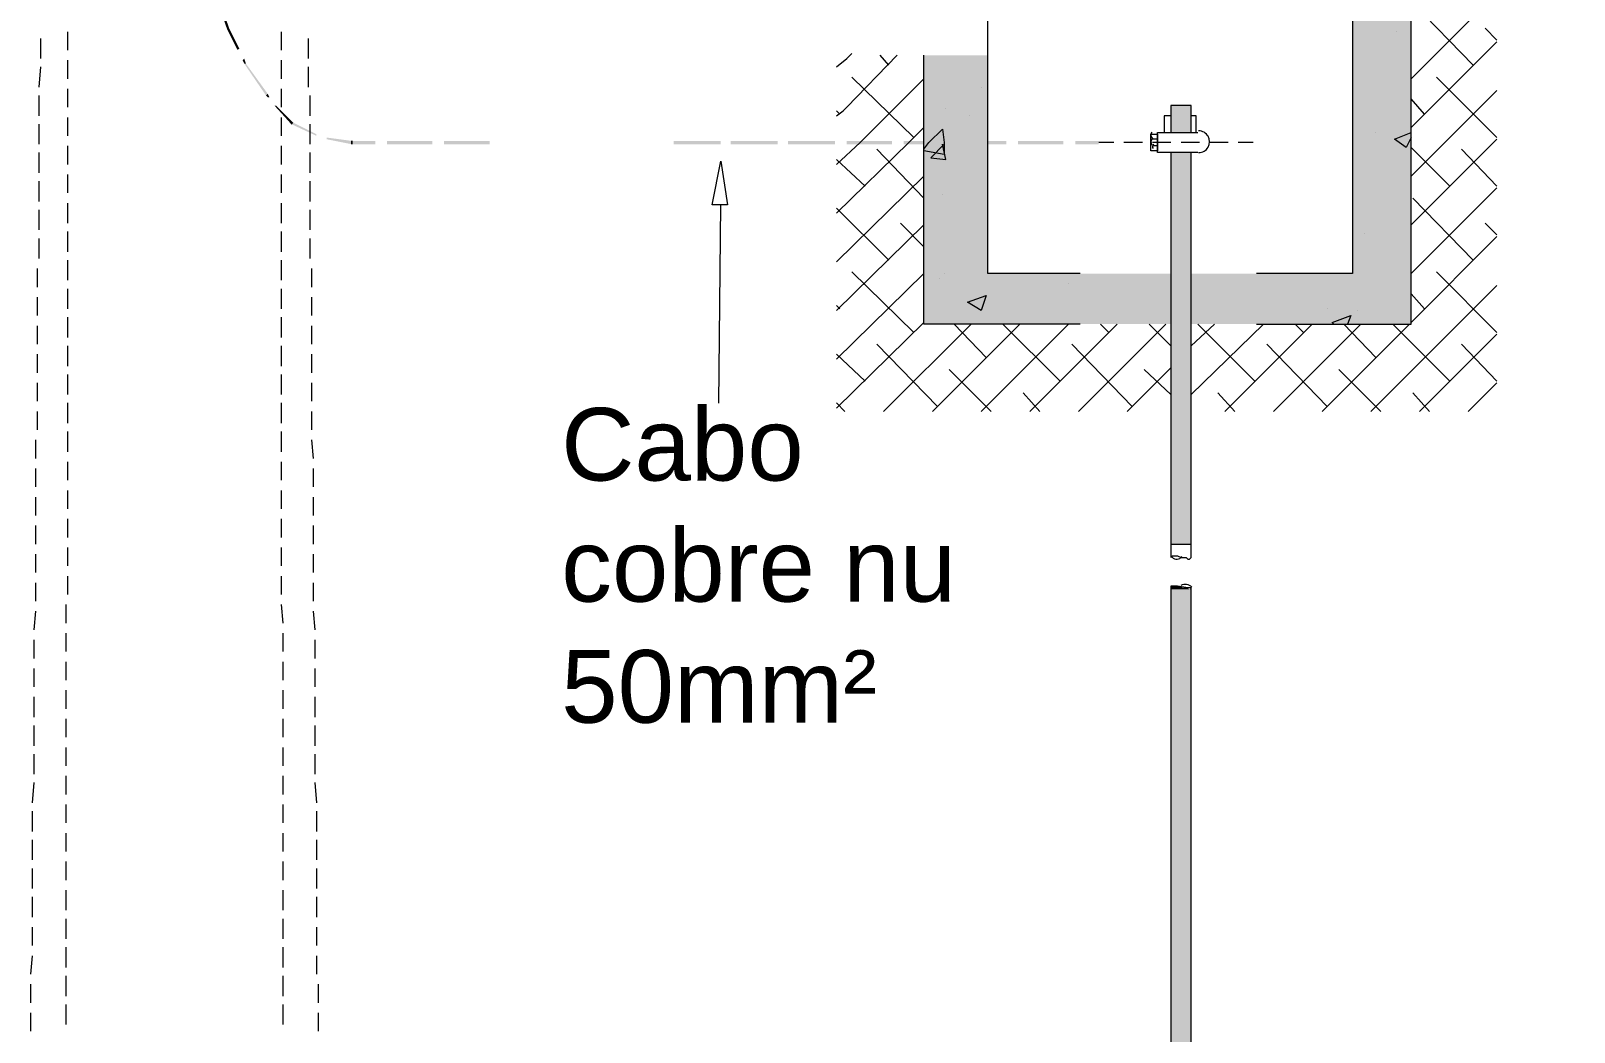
# Model space of a CAD drawing. Header units: millimetres. Extents: x 3949 to 6216, y -1987 to -943.
# Drawn here: x 5059.34 to 5104.19, y -1646.22 to -1617.12 of the extents above; entities that cross this region are included whole.
import ezdxf

# ---------------------------------------------------------------- set-up
doc = ezdxf.new("R2010")
doc.units = ezdxf.units.MM
doc.layers.add('PADRÃO DE ENTRADA', color=7, linetype='Continuous', lineweight=0)
doc.styles.add('ARIAL', font='arial.ttf')

msp = doc.modelspace()

# ---------------------------------------------------------------- linework, layer by layer
at = {"layer": 'PADRÃO DE ENTRADA', "color": 7, "lineweight": 5}
for points in [[(5089.833, -1624.177), (5087.148, -1624.177), (5087.148, -1614.511), (5086.172, -1614.511), (5086.172, -1613.778)], [(5094.959, -1625.642), (5099.451, -1625.642), (5099.451, -1613.778), (5098.767, -1613.778), (5098.767, -1614.511), (5097.742, -1614.511), (5097.742, -1624.177), (5094.959, -1624.177)], [(5099.012, -1617.147), (5099.012, -1617.147)], [(5089.833, -1625.642), (5085.293, -1625.642), (5085.293, -1617.831)], [(5086.953, -1618.758), (5086.953, -1618.758)], [(5085.928, -1619.393), (5085.928, -1619.393)], [(5086.611, -1619.588), (5086.611, -1619.588)], [(5085.293, -1620.564), (5085.439, -1620.369), (5085.83, -1619.979), (5085.879, -1620.369), (5085.879, -1620.711), (5085.293, -1620.613)], [(5098.426, -1620.076), (5098.426, -1620.076)], [(5099.451, -1620.223), (5099.304, -1620.516), (5098.963, -1620.272), (5099.451, -1620.076)], [(5085.879, -1620.418), (5085.488, -1620.809), (5085.928, -1620.857), (5085.83, -1620.418)], [(5090.81, -1620.369), (5090.37, -1620.369)], [(5091.64, -1620.369), (5091.103, -1620.369)], [(5092.47, -1620.369), (5091.933, -1620.369)], [(5093.3, -1620.369), (5092.763, -1620.369)], [(5094.13, -1620.369), (5093.592, -1620.369)], [(5094.862, -1620.369), (5094.422, -1620.369)], [(5085.83, -1621.883), (5085.83, -1621.883)], [(5098.084, -1623.006), (5098.084, -1623.006)], [(5085.732, -1624.324), (5085.732, -1624.324)], [(5085.879, -1624.177), (5085.879, -1624.177)], [(5089.492, -1624.47), (5089.492, -1624.47)], [(5097.01, -1625.202), (5097.01, -1625.202)], [(5097.205, -1625.642), (5097.156, -1625.593), (5097.693, -1625.398), (5097.596, -1625.642)], [(5097.889, -1625.251), (5097.889, -1625.251)]]:
    msp.add_lwpolyline(points, dxfattribs=at)
at = {"layer": 'PADRÃO DE ENTRADA', "color": 34, "lineweight": 5, "true_color": 0x944900}
for points in [[(5099.451, -1618.514), (5104.187, -1613.778)], [(5101.257, -1618.123), (5099.5, -1616.317)], [(5101.941, -1617.391), (5101.599, -1617.049)], [(5099.451, -1619.93), (5101.941, -1617.44)], [(5082.754, -1618.172), (5083.047, -1617.928), (5083.194, -1617.782)], [(5082.754, -1619.588), (5082.95, -1619.442), (5083.047, -1619.344), (5084.512, -1617.831)], [(5084.268, -1618.123), (5084.024, -1617.831)], [(5085, -1620.223), (5083.194, -1618.465)], [(5101.941, -1620.223), (5100.183, -1618.465)], [(5082.754, -1621.004), (5083.438, -1620.369), (5085.293, -1618.514)], [(5099.451, -1621.346), (5101.941, -1618.856)], [(5099.842, -1619.539), (5099.451, -1619.1)], [(5082.852, -1619.539), (5082.754, -1619.442)], [(5082.754, -1622.42), (5084.854, -1620.369), (5085.293, -1619.93)], [(5099.451, -1622.761), (5101.941, -1620.272)], [(5085.293, -1621.98), (5083.926, -1620.564)], [(5100.574, -1621.639), (5099.451, -1620.516)], [(5101.941, -1621.639), (5100.916, -1620.564)], [(5083.584, -1621.639), (5082.754, -1620.857)], [(5082.754, -1623.835), (5085.293, -1621.346)], [(5099.451, -1624.177), (5101.941, -1621.687)], [(5101.257, -1623.787), (5099.5, -1621.98)], [(5084.268, -1623.787), (5082.754, -1622.273)], [(5082.754, -1625.251), (5085.293, -1622.761)], [(5085.293, -1623.396), (5084.61, -1622.713)], [(5101.941, -1623.054), (5101.599, -1622.713)], [(5099.451, -1625.593), (5101.941, -1623.103)], [(5082.754, -1626.667), (5085.293, -1624.177)], [(5085, -1625.886), (5083.194, -1624.128)], [(5101.941, -1625.886), (5100.183, -1624.128)], [(5098.279, -1628.18), (5101.941, -1624.519)], [(5099.842, -1625.202), (5099.451, -1624.763)], [(5082.852, -1625.202), (5082.754, -1625.105)], [(5082.754, -1628.083), (5085.293, -1625.593)], [(5084.121, -1628.18), (5086.66, -1625.642)], [(5085.537, -1628.18), (5088.076, -1625.642)], [(5087.099, -1626.618), (5086.172, -1625.642)], [(5086.953, -1628.18), (5089.492, -1625.642)], [(5089.247, -1627.302), (5087.588, -1625.642)], [(5088.369, -1628.18), (5090.907, -1625.642)], [(5089.784, -1628.18), (5092.323, -1625.642)], [(5090.663, -1625.886), (5090.419, -1625.642)], [(5092.47, -1626.276), (5091.835, -1625.642)], [(5093.055, -1626.276), (5093.739, -1625.642)], [(5093.055, -1627.692), (5095.155, -1625.642)], [(5094.911, -1627.302), (5093.251, -1625.642)], [(5094.032, -1628.18), (5096.571, -1625.642)], [(5095.448, -1628.18), (5097.986, -1625.642)], [(5096.326, -1625.886), (5096.082, -1625.642)], [(5096.863, -1628.18), (5099.402, -1625.642)], [(5098.426, -1626.618), (5097.498, -1625.642)], [(5100.574, -1627.302), (5098.914, -1625.642)], [(5099.695, -1628.18), (5101.941, -1625.935)], [(5083.584, -1627.302), (5082.754, -1626.521)], [(5085.684, -1628.034), (5083.926, -1626.228)], [(5091.347, -1628.034), (5089.589, -1626.228)], [(5097.01, -1628.034), (5095.252, -1626.228)], [(5101.941, -1627.302), (5100.916, -1626.228)], [(5087.246, -1628.18), (5086.025, -1626.96)], [(5091.2, -1628.18), (5092.47, -1626.911)], [(5092.47, -1627.692), (5091.688, -1626.96)], [(5098.572, -1628.18), (5097.352, -1626.96)], [(5101.111, -1628.18), (5101.941, -1627.351)], [(5088.662, -1628.18), (5088.173, -1627.643)], [(5094.325, -1628.18), (5093.837, -1627.643)], [(5099.988, -1628.18), (5099.5, -1627.643)], [(5082.998, -1628.18), (5082.754, -1627.936)]]:
    msp.add_lwpolyline(points, dxfattribs=at)
at = {"layer": 'PADRÃO DE ENTRADA', "lineweight": 0, "const_width": 0.0655}
msp.add_lwpolyline([(5064.857, -1616.439), (5065.077, -1617.074), (5065.37, -1617.66)], dxfattribs=at)
at = {"layer": 'PADRÃO DE ENTRADA', "lineweight": 5}
for points in [[(5060.414, -1617.684), (5060.414, -1617.147)], [(5066.615, -1617.147), (5066.615, -1617.684)], [(5059.633, -1617.928), (5059.633, -1617.342)], [(5067.396, -1617.342), (5067.396, -1617.928)], [(5060.414, -1618.514), (5060.414, -1617.977)], [(5066.615, -1617.977), (5066.615, -1618.514)], [(5059.584, -1618.758), (5059.633, -1618.172)], [(5067.396, -1618.172), (5067.396, -1618.758)], [(5060.414, -1619.344), (5060.414, -1618.807)], [(5066.615, -1618.807), (5066.615, -1619.344)], [(5059.584, -1619.588), (5059.584, -1619.002)], [(5067.445, -1619.002), (5067.445, -1619.588)], [(5093.055, -1620.076), (5093.055, -1619.295), (5092.47, -1619.295), (5092.47, -1620.076)], [(5059.584, -1620.418), (5059.584, -1619.832)], [(5060.414, -1620.174), (5060.414, -1619.637)], [(5066.615, -1619.637), (5066.615, -1620.174)], [(5067.445, -1619.832), (5067.445, -1620.418)], [(5092.47, -1619.588), (5092.274, -1619.588), (5092.274, -1620.076)], [(5093.202, -1620.076), (5093.202, -1619.588), (5093.055, -1619.588)], [(5092.079, -1620.272), (5091.933, -1620.272)], [(5093.251, -1620.662), (5092.079, -1620.662), (5092.079, -1620.076), (5093.251, -1620.076)], [(5059.584, -1621.248), (5059.584, -1620.662)], [(5060.414, -1621.004), (5060.414, -1620.467)], [(5066.615, -1620.467), (5066.615, -1621.004)], [(5067.445, -1620.662), (5067.445, -1621.248)], [(5092.079, -1620.467), (5091.933, -1620.467)], [(5092.47, -1620.662), (5092.47, -1632.428), (5092.518, -1632.379), (5092.567, -1632.379), (5092.616, -1632.379), (5092.665, -1632.379), (5092.763, -1632.428), (5092.909, -1632.428), (5092.958, -1632.477), (5093.007, -1632.477), (5093.055, -1632.428), (5093.055, -1620.662)], [(5059.584, -1622.078), (5059.584, -1621.492)], [(5060.414, -1621.834), (5060.414, -1621.297)], [(5066.615, -1621.297), (5066.615, -1621.834)], [(5067.445, -1621.492), (5067.445, -1622.078)], [(5059.584, -1622.908), (5059.584, -1622.322)], [(5060.414, -1622.713), (5060.414, -1622.127)], [(5066.615, -1622.127), (5066.615, -1622.713)], [(5067.445, -1622.322), (5067.445, -1622.908)], [(5060.414, -1623.543), (5060.414, -1622.957)], [(5066.615, -1622.957), (5066.615, -1623.543)], [(5059.584, -1623.738), (5059.584, -1623.152)], [(5067.445, -1623.152), (5067.445, -1623.738)], [(5060.414, -1624.372), (5060.414, -1623.787)], [(5066.615, -1623.787), (5066.615, -1624.372)], [(5059.536, -1624.568), (5059.536, -1624.031)], [(5067.493, -1624.031), (5067.493, -1624.568)], [(5060.414, -1625.202), (5060.414, -1624.617)], [(5066.615, -1624.617), (5066.615, -1625.202)], [(5059.536, -1625.398), (5059.536, -1624.861)], [(5067.493, -1624.861), (5067.493, -1625.398)], [(5060.414, -1626.032), (5060.414, -1625.447)], [(5066.615, -1625.447), (5066.615, -1626.032)], [(5059.536, -1626.228), (5059.536, -1625.691)], [(5067.493, -1625.691), (5067.493, -1626.228)], [(5059.536, -1627.058), (5059.536, -1626.521)], [(5060.414, -1626.862), (5060.414, -1626.276)], [(5066.615, -1626.276), (5066.615, -1626.862)], [(5067.493, -1626.521), (5067.493, -1627.058)], [(5059.536, -1627.888), (5059.536, -1627.351)], [(5060.414, -1627.692), (5060.414, -1627.106)], [(5066.615, -1627.106), (5066.615, -1627.692)], [(5067.493, -1627.351), (5067.493, -1627.888)], [(5059.536, -1628.718), (5059.536, -1628.18)], [(5060.414, -1628.522), (5060.414, -1627.936)], [(5066.615, -1627.936), (5066.615, -1628.522)], [(5067.493, -1628.18), (5067.493, -1628.718)], [(5060.414, -1629.352), (5060.414, -1628.766)], [(5066.615, -1628.766), (5066.615, -1629.352)], [(5059.487, -1629.547), (5059.487, -1629.01)], [(5067.493, -1629.01), (5067.542, -1629.547)], [(5060.414, -1630.182), (5060.414, -1629.645)], [(5066.615, -1629.645), (5066.615, -1630.182)], [(5059.487, -1630.377), (5059.487, -1629.84)], [(5067.542, -1629.84), (5067.542, -1630.377)], [(5060.414, -1631.012), (5060.414, -1630.475)], [(5066.615, -1630.475), (5066.615, -1631.012)], [(5059.487, -1631.207), (5059.487, -1630.67)], [(5067.542, -1630.67), (5067.542, -1631.207)], [(5059.487, -1632.037), (5059.487, -1631.5)], [(5060.414, -1631.842), (5060.414, -1631.305)], [(5066.615, -1631.305), (5066.615, -1631.842)], [(5067.542, -1631.5), (5067.542, -1632.037)], [(5059.487, -1632.867), (5059.487, -1632.33)], [(5060.414, -1632.672), (5060.414, -1632.135)], [(5066.615, -1632.135), (5066.615, -1632.672)], [(5067.542, -1632.33), (5067.542, -1632.867)], [(5092.47, -1632.037), (5093.055, -1632.037)], [(5059.487, -1633.697), (5059.487, -1633.16)], [(5060.414, -1633.502), (5060.414, -1632.965)], [(5066.615, -1632.965), (5066.615, -1633.502)], [(5067.542, -1633.16), (5067.542, -1633.697)], [(5059.438, -1634.527), (5059.487, -1633.99)], [(5060.366, -1634.332), (5060.366, -1633.795)], [(5066.615, -1633.795), (5066.663, -1634.332)], [(5067.542, -1633.99), (5067.591, -1634.527)], [(5060.366, -1635.162), (5060.366, -1634.625)], [(5066.663, -1634.625), (5066.663, -1635.162)], [(5059.438, -1635.357), (5059.438, -1634.82)], [(5067.591, -1634.82), (5067.591, -1635.357)], [(5060.366, -1635.992), (5060.366, -1635.455)], [(5066.663, -1635.455), (5066.663, -1635.992)], [(5059.438, -1636.187), (5059.438, -1635.65)], [(5067.591, -1635.65), (5067.591, -1636.187)], [(5060.366, -1636.822), (5060.366, -1636.285)], [(5066.663, -1636.285), (5066.663, -1636.822)], [(5059.438, -1637.066), (5059.438, -1636.48)], [(5067.591, -1636.48), (5067.591, -1637.066)], [(5059.438, -1637.896), (5059.438, -1637.31)], [(5060.366, -1637.652), (5060.366, -1637.115)], [(5066.663, -1637.115), (5066.663, -1637.652)], [(5067.591, -1637.31), (5067.591, -1637.896)], [(5059.438, -1638.726), (5059.438, -1638.14)], [(5060.366, -1638.482), (5060.366, -1637.945)], [(5066.663, -1637.945), (5066.663, -1638.482)], [(5067.591, -1638.14), (5067.591, -1638.726)], [(5059.389, -1639.556), (5059.438, -1638.97)], [(5060.366, -1639.312), (5060.366, -1638.775)], [(5066.663, -1638.775), (5066.663, -1639.312)], [(5067.591, -1638.97), (5067.64, -1639.556)], [(5059.389, -1640.386), (5059.389, -1639.8)], [(5060.366, -1640.141), (5060.366, -1639.604)], [(5066.663, -1639.604), (5066.663, -1640.141)], [(5067.64, -1639.8), (5067.64, -1640.386)], [(5060.366, -1640.971), (5060.366, -1640.434)], [(5066.663, -1640.434), (5066.663, -1640.971)], [(5059.389, -1641.216), (5059.389, -1640.63)], [(5067.64, -1640.63), (5067.64, -1641.216)], [(5060.366, -1641.801), (5060.366, -1641.264)], [(5066.663, -1641.264), (5066.663, -1641.801)], [(5059.389, -1642.045), (5059.389, -1641.46)], [(5067.64, -1641.46), (5067.64, -1642.045)], [(5060.366, -1642.68), (5060.366, -1642.094)], [(5066.663, -1642.094), (5066.663, -1642.68)], [(5059.389, -1642.875), (5059.389, -1642.29)], [(5067.64, -1642.29), (5067.64, -1642.875)], [(5060.366, -1643.51), (5060.366, -1642.924)], [(5066.663, -1642.924), (5066.663, -1643.51)], [(5059.389, -1643.705), (5059.389, -1643.168)], [(5067.64, -1643.168), (5067.64, -1643.705)], [(5059.34, -1644.535), (5059.389, -1643.998)], [(5060.366, -1644.34), (5060.366, -1643.754)], [(5066.663, -1643.754), (5066.663, -1644.34)], [(5067.64, -1643.998), (5067.64, -1644.535)], [(5059.34, -1645.365), (5059.34, -1644.828)], [(5060.366, -1645.17), (5060.366, -1644.584)], [(5066.663, -1644.584), (5066.663, -1645.17)], [(5067.689, -1644.828), (5067.689, -1645.365)], [(5059.34, -1646.195), (5059.34, -1645.658)], [(5060.366, -1646), (5060.366, -1645.414)], [(5066.663, -1645.414), (5066.663, -1646)], [(5067.689, -1645.658), (5067.689, -1646.195)]]:
    msp.add_lwpolyline(points, dxfattribs=at)
at = {"layer": 'PADRÃO DE ENTRADA', "lineweight": 0}
msp.add_lwpolyline([(5066.907, -1619.832), (5066.956, -1619.783)], dxfattribs=at)
at = {"layer": 'PADRÃO DE ENTRADA', "lineweight": 5}
msp.add_lwpolyline([(5091.914, -1620.069, 0.461994), (5091.941, -1620.253, 0.481754), (5091.929, -1620.44)], format="xyb", dxfattribs=at)
for points in [[(5092.079, -1620.125), (5092.079, -1620.613), (5091.884, -1620.613), (5091.884, -1620.125)], [(5092.958, -1633.307), (5092.665, -1633.258), (5092.616, -1633.258), (5092.567, -1633.258), (5092.518, -1633.258), (5092.47, -1633.258), (5092.47, -1633.307), (5092.47, -1662.452), (5092.763, -1663.38), (5093.055, -1662.452), (5093.055, -1633.307), (5093.007, -1633.307)]]:
    msp.add_lwpolyline(points, close=True, dxfattribs=at)
at = {"layer": 'PADRÃO DE ENTRADA', "lineweight": 0}
msp.add_lwpolyline([(5068.665, -1620.32), (5068.665, -1620.418)], close=True, dxfattribs=at)
at = {"layer": 'PADRÃO DE ENTRADA', "color": 150, "lineweight": 5, "true_color": 0x007eff}
msp.add_lwpolyline([(5079.142, -1622.176), (5079.386, -1620.906), (5079.581, -1622.176)], close=True, dxfattribs=at)
msp.add_lwpolyline([(5079.328, -1627.941), (5079.386, -1622.176)], dxfattribs=at)
at = {"layer": 'PADRÃO DE ENTRADA', "color": 7, "lineweight": 5}
msp.add_lwpolyline([(5087.099, -1624.812), (5086.953, -1625.251), (5086.562, -1625.007)], close=True, dxfattribs=at)
at = {"layer": 'PADRÃO DE ENTRADA', "lineweight": 5}
for centre, radius, start, end in [((5093.275, -1620.345), 0.317, 269.9983, 90.0017), ((5092.006, -1620.491), 0.0732, 115.9891, 227.409), ((5092.64, -1632.306), 0.171, 218.5338, 328.772), ((5092.885, -1633.477), 0.269, 44.0991, 118.0385)]:
    msp.add_arc(centre, radius, start, end, dxfattribs=at)
at = {"layer": 'PADRÃO DE ENTRADA', "color": 9, "true_color": 0xc6c7c9, "transparency": 33554559}
for points in [[(5099.451, -1614.511), (5097.742, -1614.511), (5099.451, -1624.177)], [(5097.742, -1614.511), (5099.451, -1624.177), (5097.742, -1624.177)], [(5087.148, -1617.831), (5085.293, -1617.831), (5087.148, -1620.369)], [(5085.293, -1617.831), (5087.148, -1620.369), (5085.293, -1620.369)], [(5087.148, -1620.369), (5085.293, -1620.369), (5087.148, -1624.177)], [(5085.293, -1620.369), (5087.148, -1624.177), (5085.293, -1624.177)], [(5094.959, -1624.177), (5085.293, -1624.177), (5094.959, -1625.642)], [(5085.293, -1624.177), (5094.959, -1625.642), (5085.293, -1625.642)], [(5099.451, -1624.177), (5094.959, -1624.177), (5099.451, -1625.642)], [(5094.959, -1624.177), (5099.451, -1625.642), (5094.959, -1625.642)]]:
    msp.add_solid(points, dxfattribs=at)
at = {"layer": 'PADRÃO DE ENTRADA', "transparency": 33554559}
for points in [[(5065.492, -1617.977), (5065.541, -1617.928), (5065.541, -1618.075)], [(5065.541, -1617.928), (5065.541, -1618.075), (5065.589, -1618.075)], [(5065.541, -1618.075), (5065.589, -1618.075), (5066.175, -1619.002)], [(5065.589, -1618.075), (5066.175, -1619.002), (5066.224, -1618.953)], [(5066.175, -1619.002), (5066.224, -1618.953), (5066.224, -1619.051)], [(5066.224, -1618.953), (5066.224, -1619.051), (5066.273, -1619.051)], [(5066.419, -1619.295), (5066.468, -1619.295), (5066.907, -1619.832)], [(5066.468, -1619.295), (5066.907, -1619.832), (5066.956, -1619.783)], [(5093.055, -1619.295), (5092.47, -1619.295), (5093.055, -1620.076)], [(5092.47, -1619.295), (5093.055, -1620.076), (5092.47, -1620.076)], [(5066.907, -1619.832), (5066.956, -1619.783), (5067.64, -1620.174)], [(5066.956, -1619.783), (5067.64, -1620.174), (5067.64, -1620.125)], [(5067.933, -1620.272), (5067.933, -1620.223), (5068.665, -1620.418)], [(5067.933, -1620.223), (5068.665, -1620.418), (5068.665, -1620.32)], [(5069.349, -1620.418), (5069.349, -1620.32), (5068.665, -1620.418)], [(5069.349, -1620.32), (5068.665, -1620.418), (5068.665, -1620.32)], [(5071.008, -1620.418), (5071.008, -1620.32), (5069.69, -1620.418)], [(5071.008, -1620.32), (5069.69, -1620.418), (5069.69, -1620.32)], [(5072.668, -1620.418), (5072.668, -1620.32), (5071.35, -1620.418)], [(5072.668, -1620.32), (5071.35, -1620.418), (5071.35, -1620.32)], [(5079.386, -1620.418), (5079.386, -1620.32), (5078.019, -1620.418)], [(5079.386, -1620.32), (5078.019, -1620.418), (5078.019, -1620.32)], [(5081.046, -1620.418), (5081.046, -1620.32), (5079.679, -1620.418)], [(5081.046, -1620.32), (5079.679, -1620.418), (5079.679, -1620.32)], [(5082.706, -1620.418), (5082.706, -1620.32), (5081.339, -1620.418)], [(5082.706, -1620.32), (5081.339, -1620.418), (5081.339, -1620.32)], [(5084.365, -1620.418), (5084.365, -1620.32), (5083.047, -1620.418)], [(5084.365, -1620.32), (5083.047, -1620.418), (5083.047, -1620.32)], [(5086.025, -1620.418), (5086.025, -1620.32), (5084.707, -1620.418)], [(5086.025, -1620.32), (5084.707, -1620.418), (5084.707, -1620.32)], [(5087.685, -1620.418), (5087.685, -1620.32), (5086.367, -1620.418)], [(5087.685, -1620.32), (5086.367, -1620.418), (5086.367, -1620.32)], [(5089.345, -1620.418), (5089.345, -1620.32), (5088.027, -1620.418)], [(5089.345, -1620.32), (5088.027, -1620.418), (5088.027, -1620.32)], [(5090.37, -1620.418), (5090.37, -1620.32), (5089.687, -1620.418)], [(5090.37, -1620.32), (5089.687, -1620.418), (5089.687, -1620.32)], [(5093.055, -1620.662), (5092.47, -1620.662), (5093.055, -1624.177)], [(5092.47, -1620.662), (5093.055, -1624.177), (5092.47, -1624.177)], [(5093.055, -1624.177), (5092.47, -1624.177), (5093.055, -1625.642)], [(5092.47, -1624.177), (5093.055, -1625.642), (5092.47, -1625.642)], [(5093.055, -1625.642), (5092.47, -1625.642), (5093.055, -1632.037)], [(5092.47, -1625.642), (5093.055, -1632.037), (5092.47, -1632.037)], [(5092.518, -1633.258), (5092.763, -1633.258), (5092.47, -1633.258)], [(5092.763, -1633.258), (5092.47, -1633.258), (5092.811, -1633.307)], [(5092.47, -1633.258), (5092.811, -1633.307), (5092.47, -1633.307)], [(5092.567, -1633.258), (5092.714, -1633.258), (5092.518, -1633.258)], [(5092.714, -1633.258), (5092.518, -1633.258), (5092.763, -1633.258)], [(5092.616, -1633.258), (5092.567, -1633.258), (5092.567, -1633.258)], [(5092.665, -1633.258), (5092.665, -1633.258), (5092.567, -1633.258)], [(5092.665, -1633.258), (5092.567, -1633.258), (5092.616, -1633.258)], [(5092.665, -1633.258), (5092.567, -1633.258), (5092.714, -1633.258)], [(5092.958, -1633.307), (5092.958, -1633.307), (5092.47, -1633.307)], [(5092.958, -1633.307), (5092.47, -1633.307), (5092.811, -1633.307)], [(5092.958, -1633.307), (5092.47, -1633.307), (5093.007, -1633.355)], [(5092.47, -1633.307), (5093.007, -1633.355), (5092.47, -1633.355)], [(5092.47, -1633.355), (5092.47, -1662.452), (5093.055, -1662.452)], [(5092.47, -1633.355), (5093.055, -1633.355), (5093.055, -1662.452)], [(5093.055, -1633.307), (5093.055, -1633.355), (5093.007, -1633.355)]]:
    msp.add_solid(points, dxfattribs=at)

# ---------------------------------------------------------------- texts
at = {"layer": 'PADRÃO DE ENTRADA', "color": 30, "insert": (5074.751, -1628.08), "char_height": 2.11077, "width": 15.14697, "attachment_point": 1, "style": 'ARIAL'}
msp.add_mtext('Cabo cobre nu 50mm²', dxfattribs=at)

doc.saveas('drawing.dxf')
